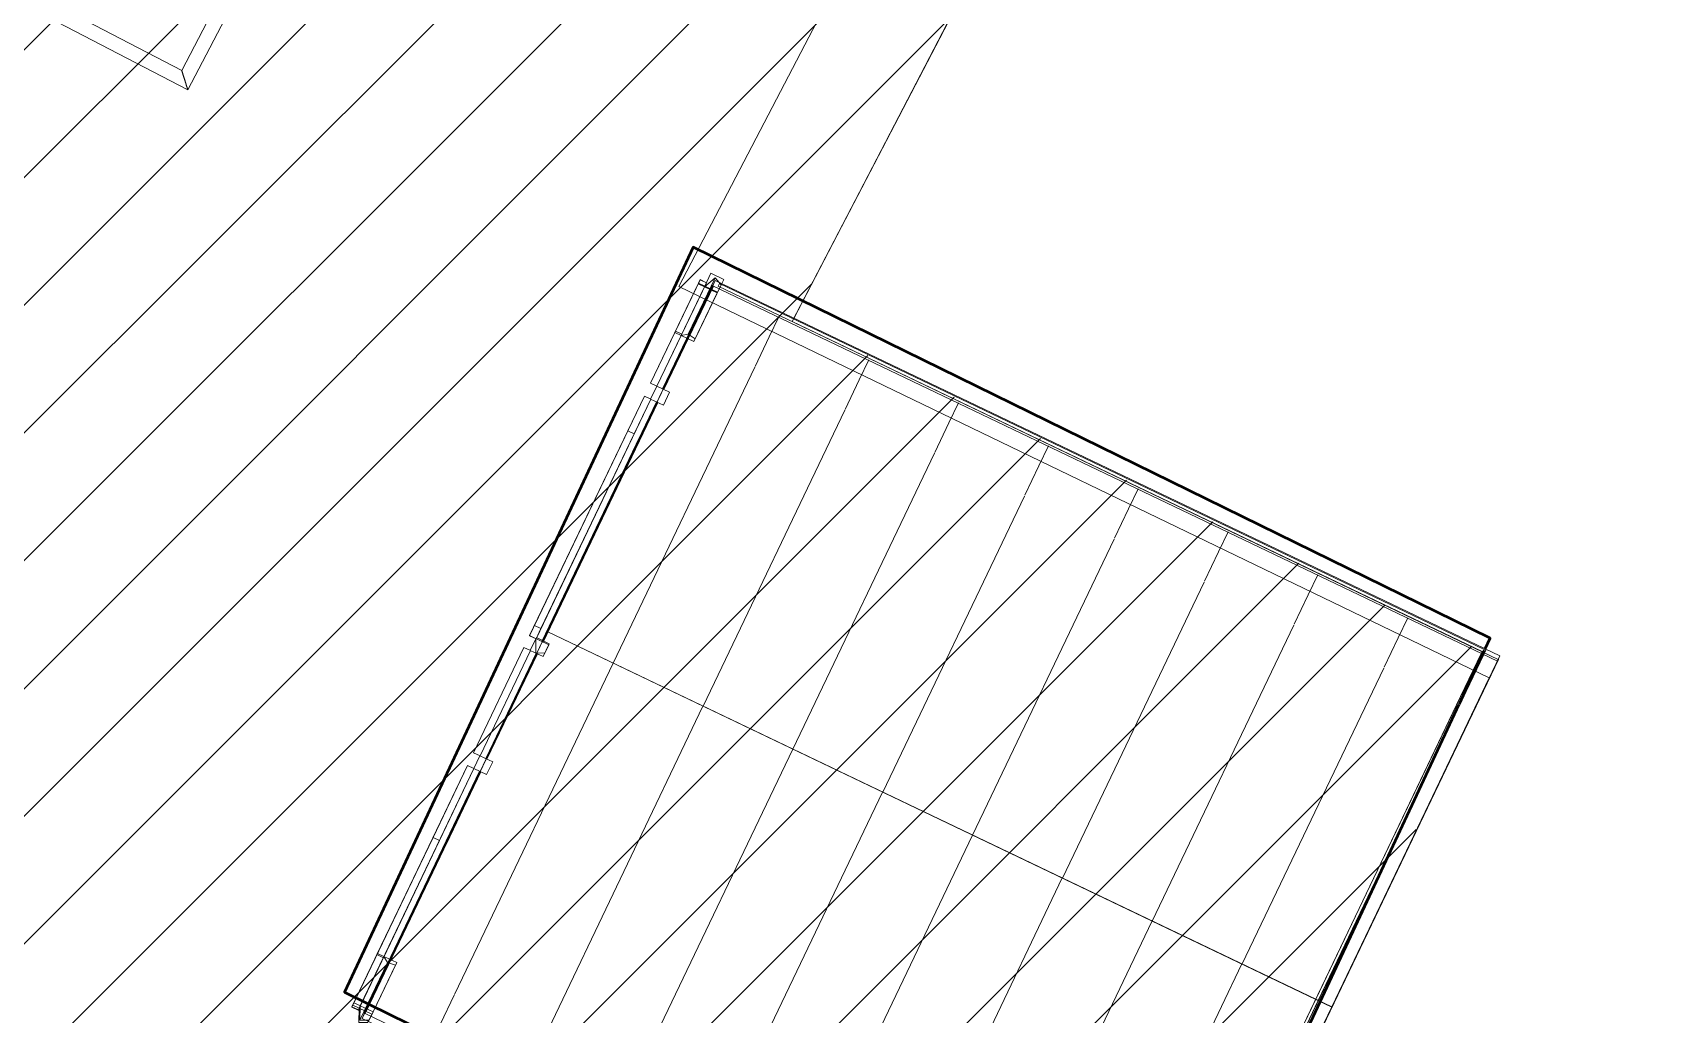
# Model space of a CAD drawing. Header units: metres. Extents: x -207 to 292, y -187 to 169.
# Drawn here: x -56.44 to -50.7, y -129.91 to -126.46 of the extents above; entities that cross this region are included whole.
import ezdxf

# ---------------------------------------------------------------- set-up
doc = ezdxf.new("R2010")
doc.units = ezdxf.units.M
for name, color, linetype, lineweight in [('A-FLOR', 7, 'Continuous', 9), ('A-FLOR-HRAL', 7, 'Continuous', 9), ('A-GLAZ-CURT', 7, 'Continuous', 9), ('A-GLAZ-CWMG', 7, 'Continuous', 9), ('A-ROOF', 7, 'Continuous', 9), ('A-ROOF-PATT', 7, 'Continuous', 9), ('C-BLDG-PADS', 7, 'Continuous', 9), ('C-TOPO', 7, 'Continuous', 9), ('edificios', 7, 'Continuous', 50), ('I-WALL', 7, 'Continuous', 9)]:
    doc.layers.add(name, color=color, linetype=linetype, lineweight=lineweight)
doc.layers.add('PR10-ARQ-PL-001-Emplazamiento-C-1_dwg', color=7, linetype='Continuous', lineweight=9, true_color=0x767676)

# ---------------------------------------------------------------- blocks, each defined once
blk = doc.blocks.new('FP_36-PLANTA EMPLAZAMIENTO ACTUALIZADO')
at = {"layer": 'A-ROOF'}
blk.add_line((-51.2826, -128.6464), (-54.04, -127.3269), dxfattribs=at)
at = {"layer": 'A-ROOF-PATT', "color": 254, "true_color": 0xcbe5d8}
for p, q in [((-53.8164, -127.4546), (-53.85, -127.5247)), ((-53.85, -127.5247), (-53.8996, -127.6284)), ((-53.5007, -127.6057), (-53.5342, -127.6758)), ((-53.5342, -127.6758), (-53.5839, -127.7795)), ((-53.185, -127.7568), (-53.2185, -127.8269)), ((-53.2185, -127.8269), (-53.2682, -127.9306)), ((-52.8693, -127.9079), (-52.9028, -127.978)), ((-52.9028, -127.978), (-52.9525, -128.0817)), ((-52.5536, -128.0589), (-52.5871, -128.1291)), ((-52.5871, -128.1291), (-52.6367, -128.2328)), ((-52.2378, -128.21), (-52.2714, -128.2802)), ((-52.2714, -128.2802), (-52.321, -128.3839)), ((-51.9221, -128.3611), (-51.9557, -128.4313)), ((-51.9557, -128.4313), (-52.0053, -128.535)), ((-51.6064, -128.5122), (-51.64, -128.5823)), ((-51.64, -128.5823), (-51.6896, -128.686))]:
    blk.add_line(p, q, dxfattribs=at)
blk = doc.blocks.new('FP_37-PLANTA EMPLAZAMIENTO ACTUALIZADO')
at = {"layer": 'A-ROOF'}
blk.add_line((-55.2811, -129.9204), (-52.5238, -131.24), dxfattribs=at)
at = {"layer": 'A-ROOF-PATT', "color": 254, "true_color": 0xcbe5d8}
for p, q in [((-54.9562, -129.8363), (-55.0067, -129.9419)), ((-55.0067, -129.9419), (-55.0411, -130.0137)), ((-54.6405, -129.9874), (-54.691, -130.093)), ((-54.691, -130.093), (-54.7254, -130.1648)), ((-54.3247, -130.1384), (-54.3753, -130.2441)), ((-54.3753, -130.2441), (-54.4097, -130.3159)), ((-54.009, -130.2895), (-54.0596, -130.3952)), ((-54.0596, -130.3952), (-54.094, -130.467)), ((-53.6933, -130.4406), (-53.7439, -130.5463)), ((-53.7439, -130.5463), (-53.7783, -130.6181)), ((-53.3776, -130.5917), (-53.4282, -130.6973)), ((-53.4282, -130.6973), (-53.4625, -130.7692)), ((-53.0619, -130.7428), (-53.1125, -130.8484)), ((-53.1125, -130.8484), (-53.1468, -130.9203)), ((-52.7462, -130.8939), (-52.7968, -130.9995)), ((-52.7968, -130.9995), (-52.8311, -131.0713))]:
    blk.add_line(p, q, dxfattribs=at)
blk = doc.blocks.new('Railing - Railing-2188883-PLANTA EMPLAZAMIENTO ACTUALIZADO')
at = {"layer": 'A-FLOR-HRAL'}
for p, q in [((-55.3908, -125.5836), (-55.9147, -126.5888)), ((-55.3908, -125.5836), (-55.9147, -126.5888)), ((-55.8935, -126.6562), (-55.3233, -125.5624)), ((-55.8935, -126.6562), (-55.3233, -125.5624)), ((-55.9147, -126.5888), (-56.4822, -126.2929)), ((-55.9147, -126.5888), (-56.4822, -126.2929)), ((-56.5053, -126.3373), (-55.8935, -126.6562)), ((-56.5053, -126.3373), (-55.8935, -126.6562))]:
    blk.add_line(p, q, dxfattribs=at)
for points in [[(-55.8935, -126.6562), (-55.8935, -126.6562), (-55.8937, -126.6556), (-55.8943, -126.6537), (-55.8949, -126.6518), (-55.8955, -126.6497), (-55.8961, -126.6479), (-55.8967, -126.6459), (-55.8976, -126.6431), (-55.8986, -126.64), (-55.8994, -126.6374), (-55.9, -126.6354), (-55.9007, -126.6333), (-55.9013, -126.6312), (-55.902, -126.6291), (-55.9027, -126.6269), (-55.9034, -126.6247), (-55.9041, -126.6225), (-55.9048, -126.6203), (-55.9055, -126.6181), (-55.9062, -126.6159), (-55.9068, -126.6138), (-55.9075, -126.6116), (-55.9082, -126.6096), (-55.9088, -126.6076), (-55.9094, -126.6056), (-55.91, -126.6037), (-55.9107, -126.6013), (-55.9114, -126.5991), (-55.9121, -126.5971), (-55.9127, -126.5952), (-55.9133, -126.5932), (-55.9139, -126.5912), (-55.9145, -126.5893), (-55.9147, -126.5888), (-55.9147, -126.5888)], [(-55.9147, -126.5888), (-55.9147, -126.5888), (-55.9145, -126.5893), (-55.9139, -126.5912), (-55.9133, -126.5932), (-55.9127, -126.5952), (-55.9121, -126.5971), (-55.9114, -126.5991), (-55.9106, -126.6019), (-55.9096, -126.605), (-55.9088, -126.6076), (-55.9082, -126.6096), (-55.9075, -126.6116), (-55.9068, -126.6138), (-55.9062, -126.6159), (-55.9055, -126.6181), (-55.9048, -126.6203), (-55.9041, -126.6225), (-55.9034, -126.6247), (-55.9027, -126.6269), (-55.902, -126.6291), (-55.9013, -126.6312), (-55.9007, -126.6333), (-55.9, -126.6354), (-55.8994, -126.6374), (-55.8988, -126.6394), (-55.8982, -126.6412), (-55.8974, -126.6436), (-55.8967, -126.6459), (-55.8961, -126.6479), (-55.8955, -126.6497), (-55.8949, -126.6518), (-55.8943, -126.6537), (-55.8937, -126.6556), (-55.8935, -126.6562), (-55.8935, -126.6562)], [(-55.8935, -126.6562), (-55.8935, -126.6562), (-55.8937, -126.6556), (-55.8943, -126.6537), (-55.8949, -126.6518), (-55.8955, -126.6497), (-55.8961, -126.6479), (-55.8967, -126.6459), (-55.8976, -126.6431), (-55.8986, -126.64), (-55.8994, -126.6374), (-55.9, -126.6354), (-55.9007, -126.6333), (-55.9013, -126.6312), (-55.902, -126.6291), (-55.9027, -126.6269), (-55.9034, -126.6247), (-55.9041, -126.6225), (-55.9048, -126.6203), (-55.9055, -126.6181), (-55.9062, -126.6159), (-55.9068, -126.6138), (-55.9075, -126.6116), (-55.9082, -126.6096), (-55.9088, -126.6076), (-55.9094, -126.6056), (-55.91, -126.6037), (-55.9107, -126.6013), (-55.9114, -126.5991), (-55.9121, -126.5971), (-55.9127, -126.5952), (-55.9133, -126.5932), (-55.9139, -126.5912), (-55.9145, -126.5893), (-55.9147, -126.5888), (-55.9147, -126.5888)], [(-55.9147, -126.5888), (-55.9147, -126.5888), (-55.9145, -126.5893), (-55.9139, -126.5912), (-55.9133, -126.5932), (-55.9127, -126.5952), (-55.9121, -126.5971), (-55.9114, -126.5991), (-55.9106, -126.6019), (-55.9096, -126.605), (-55.9088, -126.6076), (-55.9082, -126.6096), (-55.9075, -126.6116), (-55.9068, -126.6138), (-55.9062, -126.6159), (-55.9055, -126.6181), (-55.9048, -126.6203), (-55.9041, -126.6225), (-55.9034, -126.6247), (-55.9027, -126.6269), (-55.902, -126.6291), (-55.9013, -126.6312), (-55.9007, -126.6333), (-55.9, -126.6354), (-55.8994, -126.6374), (-55.8988, -126.6394), (-55.8982, -126.6412), (-55.8974, -126.6436), (-55.8967, -126.6459), (-55.8961, -126.6479), (-55.8955, -126.6497), (-55.8949, -126.6518), (-55.8943, -126.6537), (-55.8937, -126.6556), (-55.8935, -126.6562), (-55.8935, -126.6562)]]:
    blk.add_open_spline(points, degree=3, knots=[0, 0, 0, 0, 0.083333, 0.125, 0.166667, 0.208333, 0.229167, 0.25, 0.291667, 0.333333, 0.354167, 0.375, 0.395833, 0.416667, 0.4375, 0.458333, 0.479167, 0.5, 0.520833, 0.541667, 0.5625, 0.583333, 0.604167, 0.625, 0.645833, 0.666667, 0.6875, 0.708333, 0.75, 0.770833, 0.791667, 0.833333, 0.875, 0.916667, 1, 1, 1, 1], dxfattribs=at)
blk = doc.blocks.new('Quad Corner Mullion - 50x50 mm-2216186-PLANTA EMPLAZAMIENTO ACTUALIZADO')
at = {"layer": 'A-GLAZ-CWMG'}
for p, q in [((0.025, 0.025), (-0.025, 0.025)), ((-0.025, 0.025), (-0.025, -0.025)), ((0.025, -0.025), (0.025, 0.025)), ((-0.025, -0.025), (0.025, -0.025))]:
    blk.add_line(p, q, dxfattribs=at)
blk = doc.blocks.new('Quad Corner Mullion - 50x50 mm-2216555-PLANTA EMPLAZAMIENTO ACTUALIZADO')
at = {"layer": 'A-GLAZ-CWMG'}
for p, q in [((0.0161, 0.025), (-0.0161, 0.025)), ((-0.0161, 0.025), (-0.0161, -0.025)), ((0.0294, -0.0042), (0.0161, 0.025)), ((-0.0161, -0.025), (0.0294, -0.0042))]:
    blk.add_line(p, q, dxfattribs=at)
blk = doc.blocks.new('Quad Corner Mullion - 50x50 mm-2216199-PLANTA EMPLAZAMIENTO ACTUALIZADO')
at = {"layer": 'A-GLAZ-CWMG'}
for p, q in [((-0.0161, -0.025), (-0.0161, 0.025)), ((-0.0161, 0.025), (0.0161, 0.025)), ((0.0161, 0.025), (0.0294, -0.0042)), ((0.0294, -0.0042), (-0.0161, -0.025))]:
    blk.add_line(p, q, dxfattribs=at)
blk = doc.blocks.new('Circular Mullion - 5mm-2216192-PLANTA EMPLAZAMIENTO ACTUALIZADO')
at = {"layer": 'A-GLAZ-CWMG'}
for p, q in [((-54.8682, -129.0517), (-55.2714, -129.8942)), ((-54.8659, -129.0528), (-55.2691, -129.8953)), ((-55.2691, -129.8953), (-54.8659, -129.0528)), ((-55.2668, -129.8963), (-54.8637, -129.0539)), ((-54.8659, -129.0528), (-54.8682, -129.0517)), ((-54.8637, -129.0539), (-54.8659, -129.0528)), ((-55.2714, -129.8942), (-55.2691, -129.8953)), ((-55.2691, -129.8953), (-55.2668, -129.8963))]:
    blk.add_line(p, q, dxfattribs=at)
blk = doc.blocks.new('Circular Mullion - 5mm-2216571-PLANTA EMPLAZAMIENTO ACTUALIZADO')
at = {"layer": 'A-GLAZ-CWMG'}
for p, q in [((-54.6696, -128.6369), (-54.8466, -129.0066)), ((-54.6674, -128.6379), (-54.8444, -129.0077)), ((-54.8444, -129.0077), (-54.6674, -128.6379)), ((-54.8421, -129.0088), (-54.6651, -128.639)), ((-54.6674, -128.6379), (-54.6696, -128.6369)), ((-54.6651, -128.639), (-54.6674, -128.6379)), ((-54.8466, -129.0066), (-54.8444, -129.0077)), ((-54.8444, -129.0077), (-54.8421, -129.0088))]:
    blk.add_line(p, q, dxfattribs=at)
blk = doc.blocks.new('Circular Mullion - 5mm-2216519-PLANTA EMPLAZAMIENTO ACTUALIZADO')
at = {"layer": 'A-GLAZ-CWMG'}
for p, q in [((-54.0566, -127.3558), (-54.225, -127.7078)), ((-54.0543, -127.3568), (-54.2228, -127.7089)), ((-54.2228, -127.7089), (-54.0543, -127.3568)), ((-54.2205, -127.7099), (-54.0521, -127.3579)), ((-54.0543, -127.3568), (-54.0566, -127.3558)), ((-54.0521, -127.3579), (-54.0543, -127.3568)), ((-54.225, -127.7078), (-54.2228, -127.7089)), ((-54.2228, -127.7089), (-54.2205, -127.7099))]:
    blk.add_line(p, q, dxfattribs=at)
blk = doc.blocks.new('Rectangular Mullion - 50 x 50 mm-2216179-PLANTA EMPLAZAMIENTO ACTUALIZADO')
at = {"layer": 'A-GLAZ-CWMG'}
for p, q in [((0.025, 0.025), (-0.025, 0.025)), ((-0.025, 0.025), (-0.025, -0.025)), ((0.025, -0.025), (0.025, 0.025)), ((-0.025, -0.025), (0.025, -0.025))]:
    blk.add_line(p, q, dxfattribs=at)
blk = doc.blocks.new('Quad Corner Mullion - 50x50 mm-2216617-PLANTA EMPLAZAMIENTO ACTUALIZADO')
at = {"layer": 'A-GLAZ-CWMG'}
for p, q in [((-0.025, -0.025), (-0.025, 0.025)), ((-0.025, 0.025), (0.025, 0.025)), ((0.025, 0.025), (0.025, -0.025)), ((0.025, -0.025), (-0.025, -0.025))]:
    blk.add_line(p, q, dxfattribs=at)
blk = doc.blocks.new('Rectangular Mullion - 50 x 50 mm-2216552-PLANTA EMPLAZAMIENTO ACTUALIZADO')
at = {"layer": 'A-GLAZ-CWMG'}
for p, q in [((-0.025, -0.025), (-0.025, 0.025)), ((-0.025, 0.025), (0.025, 0.025)), ((0.025, 0.025), (0.025, -0.025)), ((0.025, -0.025), (-0.025, -0.025))]:
    blk.add_line(p, q, dxfattribs=at)
blk = doc.blocks.new('Rectangular Mullion - 50 x 50 mm-2216611-PLANTA EMPLAZAMIENTO ACTUALIZADO')
at = {"layer": 'A-GLAZ-CWMG'}
for p, q in [((-0.025, -0.025), (-0.025, 0.025)), ((-0.025, 0.025), (0.025, 0.025)), ((0.025, 0.025), (0.025, -0.025)), ((0.025, -0.025), (-0.025, -0.025))]:
    blk.add_line(p, q, dxfattribs=at)
blk = doc.blocks.new('Circular Mullion - 5mm-2216572-PLANTA EMPLAZAMIENTO ACTUALIZADO')
at = {"layer": 'A-GLAZ-CWMG'}
for p, q in [((-54.8682, -129.0517), (-55.2743, -129.9004)), ((-54.8659, -129.0528), (-55.2721, -129.9015)), ((-55.2721, -129.9015), (-54.8659, -129.0528)), ((-55.2698, -129.9026), (-54.8637, -129.0539)), ((-54.8659, -129.0528), (-54.8682, -129.0517)), ((-54.8637, -129.0539), (-54.8659, -129.0528)), ((-55.2743, -129.9004), (-55.2721, -129.9015)), ((-55.2721, -129.9015), (-55.2698, -129.9026))]:
    blk.add_line(p, q, dxfattribs=at)
blk = doc.blocks.new('Circular Mullion - 5mm-2216622-PLANTA EMPLAZAMIENTO ACTUALIZADO')
at = {"layer": 'A-GLAZ-CWMG'}
for p, q in [((-54.051, -127.3442), (-54.225, -127.7078)), ((-54.0488, -127.3452), (-54.2228, -127.7089)), ((-54.2228, -127.7089), (-54.0488, -127.3452)), ((-54.2205, -127.7099), (-54.0465, -127.3463)), ((-54.0488, -127.3452), (-54.051, -127.3442)), ((-54.0465, -127.3463), (-54.0488, -127.3452)), ((-54.225, -127.7078), (-54.2228, -127.7089)), ((-54.2228, -127.7089), (-54.2205, -127.7099))]:
    blk.add_line(p, q, dxfattribs=at)
blk = doc.blocks.new('Circular Mullion - 5mm-2216554-PLANTA EMPLAZAMIENTO ACTUALIZADO')
at = {"layer": 'A-GLAZ-CWMG'}
for p, q in [((-54.8682, -129.0517), (-54.9894, -129.305)), ((-54.8659, -129.0528), (-54.9872, -129.3061)), ((-54.9872, -129.3061), (-54.8659, -129.0528)), ((-54.9849, -129.3072), (-54.8637, -129.0539)), ((-54.8659, -129.0528), (-54.8682, -129.0517)), ((-54.8637, -129.0539), (-54.8659, -129.0528)), ((-54.9894, -129.305), (-54.9872, -129.3061)), ((-54.9872, -129.3061), (-54.9849, -129.3072))]:
    blk.add_line(p, q, dxfattribs=at)
blk = doc.blocks.new('Circular Mullion - 5mm-2216613-PLANTA EMPLAZAMIENTO ACTUALIZADO')
at = {"layer": 'A-GLAZ-CWMG'}
for p, q in [((-54.3052, -127.8753), (-54.6498, -128.5953)), ((-54.3029, -127.8764), (-54.6475, -128.5964)), ((-54.6475, -128.5964), (-54.3029, -127.8764)), ((-54.6453, -128.5975), (-54.3007, -127.8775)), ((-54.3029, -127.8764), (-54.3052, -127.8753)), ((-54.3007, -127.8775), (-54.3029, -127.8764)), ((-54.6498, -128.5953), (-54.6475, -128.5964)), ((-54.6475, -128.5964), (-54.6453, -128.5975))]:
    blk.add_line(p, q, dxfattribs=at)
blk = doc.blocks.new('Quad Corner Mullion - 50x50 mm-2216620-PLANTA EMPLAZAMIENTO ACTUALIZADO')
at = {"layer": 'A-GLAZ-CWMG'}
for p, q in [((0.0161, 0.025), (-0.0161, 0.025)), ((-0.0161, 0.025), (-0.0161, -0.025)), ((0.0294, -0.0042), (0.0161, 0.025)), ((-0.0161, -0.025), (0.0294, -0.0042))]:
    blk.add_line(p, q, dxfattribs=at)
blk = doc.blocks.new('Quad Corner Mullion - 50x50 mm-2216579-PLANTA EMPLAZAMIENTO ACTUALIZADO')
at = {"layer": 'A-GLAZ-CWMG'}
for p, q in [((-0.025, -0.025), (-0.025, 0.025)), ((-0.025, 0.025), (0.025, 0.025)), ((0.025, 0.025), (0.025, -0.025)), ((0.025, -0.025), (-0.025, -0.025))]:
    blk.add_line(p, q, dxfattribs=at)
blk = doc.blocks.new('Quad Corner Mullion - 50x50 mm-2216573-PLANTA EMPLAZAMIENTO ACTUALIZADO')
at = {"layer": 'A-GLAZ-CWMG'}
for p, q in [((-55.2885, -129.9261), (-55.1917, -129.7238)), ((-55.2045, -129.7024), (-55.2877, -129.8763)), ((-55.1636, -129.7328), (-55.2564, -129.9267)), ((-55.1594, -129.724), (-55.2426, -129.8979)), ((-55.1594, -129.724), (-55.2045, -129.7024)), ((-55.2045, -129.7024), (-55.1917, -129.7238)), ((-55.1917, -129.7238), (-55.1636, -129.7328)), ((-55.1636, -129.7328), (-55.1594, -129.724)), ((-55.2885, -129.9261), (-55.2877, -129.8763)), ((-55.2877, -129.8763), (-55.2426, -129.8979)), ((-55.2426, -129.8979), (-55.2564, -129.9267)), ((-55.2564, -129.9267), (-55.2885, -129.9261))]:
    blk.add_line(p, q, dxfattribs=at)
blk = doc.blocks.new('System Panel - Glazed-2216592-PLANTA EMPLAZAMIENTO ACTUALIZADO')
at = {"layer": 'A-GLAZ-CURT'}
for p, q in [((-0.4709, 0.0495), (-0.4709, 0.0245)), ((-0.463, 0.0495), (-0.4709, 0.0495)), ((-0.4699, 0.0495), (-0.4709, 0.0495)), ((-0.4709, 0.0495), (-0.4709, 0.0245)), ((-0.4709, 0.0245), (-0.4699, 0.0245)), ((-0.4709, 0.0245), (-0.463, 0.0245)), ((-0.4699, 0.0495), (0.4709, 0.0495)), ((-0.4699, 0.0495), (-0.4699, 0.0245)), ((0.4709, 0.0245), (-0.4699, 0.0245)), ((0.4709, 0.0495), (-0.463, 0.0495)), ((-0.463, 0.0245), (-0.463, 0.0495)), ((-0.463, 0.0495), (-0.463, 0.0245)), ((-0.463, 0.0245), (0.4709, 0.0245)), ((0.4709, 0.0495), (0.4709, 0.0245)), ((0.4709, 0.0495), (0.4709, 0.0245))]:
    blk.add_line(p, q, dxfattribs=at)
blk = doc.blocks.new('System Panel - Glazed-2216593-PLANTA EMPLAZAMIENTO ACTUALIZADO')
at = {"layer": 'A-GLAZ-CURT'}
for p, q in [((-0.2698, 0.0495), (-0.4624, 0.0495)), ((0.4624, 0.0495), (-0.4624, 0.0495)), ((-0.4624, 0.0245), (-0.4624, 0.0495)), ((-0.4624, 0.0245), (0.4624, 0.0245)), ((-0.4624, 0.0245), (-0.2698, 0.0245)), ((-0.2698, 0.0495), (-0.2746, 0.0495)), ((-0.2746, 0.0495), (0.1816, 0.0495)), ((-0.2746, 0.0495), (-0.2746, 0.0245)), ((0.1816, 0.0245), (-0.2746, 0.0245)), ((-0.2746, 0.0245), (-0.2698, 0.0245)), ((-0.2698, 0.0495), (-0.2698, 0.0245)), ((0.1816, 0.0495), (0.4624, 0.0495)), ((0.1816, 0.0495), (0.1816, 0.0245)), ((0.4624, 0.0245), (0.1816, 0.0245)), ((0.4624, 0.0495), (0.4624, 0.0245)), ((0.4624, 0.0495), (0.4624, 0.0245))]:
    blk.add_line(p, q, dxfattribs=at)
blk = doc.blocks.new('System Panel - Glazed-2216594-PLANTA EMPLAZAMIENTO ACTUALIZADO')
at = {"layer": 'A-GLAZ-CURT'}
for p, q in [((-0.1404, 0.0495), (0.1404, 0.0495)), ((0.1404, 0.0495), (-0.1404, 0.0495)), ((-0.1404, 0.0245), (-0.1404, 0.0495)), ((-0.1404, 0.0245), (0.1404, 0.0245)), ((0.1404, 0.0245), (-0.1404, 0.0245)), ((0.1404, 0.0495), (0.1404, 0.0245)), ((0.1404, 0.0495), (0.1404, 0.0245))]:
    blk.add_line(p, q, dxfattribs=at)
blk = doc.blocks.new('System Panel - Glazed-2216595-PLANTA EMPLAZAMIENTO ACTUALIZADO')
at = {"layer": 'A-GLAZ-CURT'}
for p, q in [((-0.205, 0.0495), (0.205, 0.0495)), ((0.205, 0.0495), (-0.205, 0.0495)), ((-0.205, 0.0245), (-0.205, 0.0495)), ((-0.205, 0.0495), (-0.205, 0.0245)), ((-0.205, 0.0245), (0.205, 0.0245)), ((0.205, 0.0245), (-0.205, 0.0245)), ((0.205, 0.0495), (0.205, 0.0245)), ((0.205, 0.0495), (0.205, 0.0245))]:
    blk.add_line(p, q, dxfattribs=at)
blk = doc.blocks.new('Quad Corner Mullion - 50x50 mm-2216623-PLANTA EMPLAZAMIENTO ACTUALIZADO')
at = {"layer": 'A-GLAZ-CWMG'}
for p, q in [((-54.1349, -127.5156), (-54.0399, -127.3169)), ((-54.0782, -127.3489), (-54.0399, -127.3169)), ((-54.0399, -127.3169), (-54.0193, -127.3416)), ((-54.0782, -127.3489), (-54.1601, -127.5199)), ((-54.0331, -127.3705), (-54.115, -127.5415)), ((-54.0193, -127.3416), (-54.1105, -127.5321)), ((-54.0331, -127.3705), (-54.0782, -127.3489)), ((-54.0193, -127.3416), (-54.0331, -127.3705)), ((-54.1349, -127.5156), (-54.1601, -127.5199)), ((-54.1601, -127.5199), (-54.115, -127.5415)), ((-54.1105, -127.5321), (-54.1349, -127.5156)), ((-54.115, -127.5415), (-54.1105, -127.5321))]:
    blk.add_line(p, q, dxfattribs=at)
blk = doc.blocks.new('System Panel - Glazed-2216646-PLANTA EMPLAZAMIENTO ACTUALIZADO')
at = {"layer": 'A-GLAZ-CURT'}
for p, q in [((-0.467, 0.0495), (0.3312, 0.0495)), ((0.467, 0.0495), (-0.467, 0.0495)), ((-0.467, 0.0245), (-0.467, 0.0495)), ((-0.467, 0.0495), (-0.467, 0.0245)), ((-0.467, 0.0245), (0.467, 0.0245)), ((0.3312, 0.0245), (-0.467, 0.0245)), ((0.3312, 0.0495), (0.467, 0.0495)), ((0.3312, 0.0495), (0.3312, 0.0245)), ((0.467, 0.0245), (0.3312, 0.0245)), ((0.467, 0.0495), (0.467, 0.0245)), ((0.467, 0.0495), (0.467, 0.0245))]:
    blk.add_line(p, q, dxfattribs=at)
blk = doc.blocks.new('System Panel - Glazed-2216647-PLANTA EMPLAZAMIENTO ACTUALIZADO')
at = {"layer": 'A-GLAZ-CURT'}
for p, q in [((-0.3991, 0.0495), (-0.3597, 0.0495)), ((0.3991, 0.0495), (-0.3991, 0.0495)), ((-0.3991, 0.0245), (-0.3991, 0.0495)), ((-0.3991, 0.0495), (-0.3991, 0.0245)), ((-0.3991, 0.0245), (0.3991, 0.0245)), ((-0.3597, 0.0245), (-0.3991, 0.0245)), ((-0.3597, 0.0495), (0.3991, 0.0495)), ((-0.3597, 0.0495), (-0.3597, 0.0245)), ((0.3991, 0.0245), (-0.3597, 0.0245)), ((0.3991, 0.0495), (0.3991, 0.0245))]:
    blk.add_line(p, q, dxfattribs=at)
blk = doc.blocks.new('System Panel - Glazed-2216648-PLANTA EMPLAZAMIENTO ACTUALIZADO')
at = {"layer": 'A-GLAZ-CURT'}
for p, q in [((-0.2017, 0.0495), (0.2014, 0.0495)), ((0.1885, 0.0495), (-0.2017, 0.0495)), ((-0.2017, 0.0245), (-0.2017, 0.0495)), ((-0.2017, 0.0495), (-0.2017, 0.0245)), ((-0.2017, 0.0245), (0.1885, 0.0245)), ((0.2014, 0.0245), (-0.2017, 0.0245)), ((0.2017, 0.0495), (0.1885, 0.0495)), ((0.1885, 0.0495), (0.1885, 0.0245)), ((0.1885, 0.0495), (0.1885, 0.0245)), ((0.1885, 0.0245), (0.2017, 0.0245)), ((0.2017, 0.0495), (0.2014, 0.0495)), ((0.2014, 0.0495), (0.2014, 0.0245)), ((0.2014, 0.0245), (0.2017, 0.0245)), ((0.2017, 0.0245), (0.2017, 0.0495)), ((0.2017, 0.0495), (0.2017, 0.0245))]:
    blk.add_line(p, q, dxfattribs=at)
blk = doc.blocks.new('System Panel - Glazed-2216649-PLANTA EMPLAZAMIENTO ACTUALIZADO')
at = {"layer": 'A-GLAZ-CURT'}
for p, q in [((-0.1935, 0.0495), (0.0092, 0.0495)), ((0.1935, 0.0495), (-0.1935, 0.0495)), ((-0.1935, 0.0245), (-0.1935, 0.0495)), ((-0.1935, 0.0495), (-0.1935, 0.0245)), ((-0.1935, 0.0245), (0.1935, 0.0245)), ((0.0092, 0.0245), (-0.1935, 0.0245)), ((0.0092, 0.0495), (0.004, 0.0495)), ((0.1935, 0.0495), (0.004, 0.0495)), ((0.004, 0.0495), (0.004, 0.0245)), ((0.004, 0.0245), (0.1935, 0.0245)), ((0.004, 0.0245), (0.0092, 0.0245)), ((0.0092, 0.0495), (0.0092, 0.0245)), ((0.1935, 0.0495), (0.1935, 0.0245))]:
    blk.add_line(p, q, dxfattribs=at)
blk = doc.blocks.new('YADRAN_LASQUEMAS_ARQ_MO_003_ESTANQUE CABECERA_rvt-1-PLANTA EMPLAZAMIENTO ACTUALIZADO')
at = {"layer": 'A-ROOF-PATT', "true_color": 0x008040}
h = blk.add_hatch(dxfattribs=at)
h.set_pattern_fill('FP_28', color=116, style=0, pattern_type=2)
h.set_pattern_definition([(244.426, (2.444, -16.38), (0.31571, -0.1510868), [])])
h.paths.add_polyline_path([(-51.8731, -129.8802), (-51.3751, -128.8397), (-54.1325, -127.5201), (-54.6304, -128.5606), (-52.0567, -129.7923)])
h = blk.add_hatch(dxfattribs=at)
h.set_pattern_fill('FP_29', color=116, style=0, pattern_type=2)
h.set_pattern_definition([(244.426, (2.457, -16.352), (0.31571, -0.1510868), [])])
h.paths.add_polyline_path([(-52.4294, -131.0426), (-51.8731, -129.8802), (-54.6304, -128.5606), (-55.1867, -129.723), (-53.2823, -130.6344)])
at = {"layer": 'A-FLOR'}
for p, q in [((-51.5315, -122.2898), (-54.1679, -127.3474)), ((-54.1679, -127.3474), (-51.5315, -122.2898)), ((-54.1679, -127.3474), (-51.3195, -128.7234)), ((-51.3195, -128.7234), (-54.1679, -127.3474)), ((-51.3195, -128.7234), (-53.4464, -133.1678)), ((-53.4464, -133.1678), (-51.3195, -128.7234))]:
    blk.add_line(p, q, dxfattribs=at)
at = {"layer": 'A-ROOF'}
for p, q in [((-54.04, -127.3269), (-54.1325, -127.5201)), ((-54.04, -127.3269), (-54.0486, -127.3449)), ((-51.2826, -128.6464), (-54.04, -127.3269)), ((-54.1353, -127.526), (-54.0486, -127.3449)), ((-54.0486, -127.3449), (-51.2913, -128.6644)), ((-54.1353, -127.526), (-54.6305, -128.5609)), ((-54.6304, -128.5606), (-54.1325, -127.5201)), ((-55.1867, -129.723), (-54.6304, -128.5606)), ((-54.6305, -128.5609), (-55.1841, -129.7176)), ((-54.6305, -128.5609), (-51.8732, -129.8804)), ((-54.6304, -128.5606), (-51.8731, -129.8802)), ((-51.3751, -128.8397), (-51.2826, -128.6464)), ((-51.2913, -128.6644), (-51.2826, -128.6464)), ((-51.2913, -128.6644), (-51.3779, -128.8456)), ((-51.8732, -129.8804), (-51.3779, -128.8456)), ((-51.3751, -128.8397), (-51.8731, -129.8802)), ((-55.1867, -129.723), (-55.2811, -129.9204)), ((-55.2725, -129.9024), (-55.1841, -129.7176)), ((-55.2725, -129.9024), (-55.2811, -129.9204)), ((-55.2725, -129.9024), (-52.5152, -131.2219)), ((-51.8731, -129.8802), (-52.4294, -131.0426)), ((-52.4268, -131.0371), (-51.8732, -129.8804))]:
    blk.add_line(p, q, dxfattribs=at)
at = {"layer": 'I-WALL'}
for p, q in [((-54.0294, -127.3466), (-54.0251, -127.3376)), ((-54.0294, -127.3466), (-54.0251, -127.3376)), ((-54.0251, -127.3376), (-51.3405, -128.6223)), ((-51.3405, -128.6223), (-54.0251, -127.3376)), ((-54.0294, -127.3466), (-51.3449, -128.6313)), ((-51.3449, -128.6313), (-54.0294, -127.3466)), ((-51.3449, -128.6313), (-52.5752, -131.2023)), ((-52.5662, -131.2066), (-51.3315, -128.6266)), ((-51.3478, -128.6374), (-51.4344, -128.8185)), ((-51.4254, -128.8228), (-51.3387, -128.6417)), ((-51.3478, -128.6374), (-51.3449, -128.6313)), ((-51.3387, -128.6417), (-51.3478, -128.6374)), ((-51.3387, -128.6417), (-51.3478, -128.6374)), ((-51.3405, -128.6223), (-51.3315, -128.6266)), ((-51.3315, -128.6266), (-51.3405, -128.6223)), ((-51.3315, -128.6266), (-51.3387, -128.6417)), ((-51.9297, -129.8534), (-51.4344, -128.8185)), ((-51.4254, -128.8228), (-51.9207, -129.8577)), ((-52.4833, -131.0101), (-51.9297, -129.8534)), ((-51.9207, -129.8577), (-52.4742, -131.0144)), ((-51.9207, -129.8577), (-51.9297, -129.8534))]:
    blk.add_line(p, q, dxfattribs=at)
at = {"layer": 'A-FLOR-HRAL', "lineweight": 9}
blk.add_blockref('Railing - Railing-2188883-PLANTA EMPLAZAMIENTO ACTUALIZADO', (0, 0), dxfattribs=at)
at = {"layer": 'A-GLAZ-CURT', "lineweight": 9, "rotation": 64.42598818729124}
for name, p in [('System Panel - Glazed-2216648-PLANTA EMPLAZAMIENTO ACTUALIZADO', (-54.1357, -127.5269)), ('System Panel - Glazed-2216649-PLANTA EMPLAZAMIENTO ACTUALIZADO', (-54.1392, -127.5343)), ('System Panel - Glazed-2216646-PLANTA EMPLAZAMIENTO ACTUALIZADO', (-54.4459, -128.1752)), ('System Panel - Glazed-2216647-PLANTA EMPLAZAMIENTO ACTUALIZADO', (-54.4752, -128.2364)), ('System Panel - Glazed-2216595-PLANTA EMPLAZAMIENTO ACTUALIZADO', (-54.7559, -128.8228)), ('System Panel - Glazed-2216592-PLANTA EMPLAZAMIENTO ACTUALIZADO', (-55.0692, -129.4776)), ('System Panel - Glazed-2216593-PLANTA EMPLAZAMIENTO ACTUALIZADO', (-55.0655, -129.4699)), ('System Panel - Glazed-2216594-PLANTA EMPLAZAMIENTO ACTUALIZADO', (-54.9265, -129.1795))]:
    blk.add_blockref(name, p, dxfattribs=at)
at = {"layer": 'A-GLAZ-CWMG', "lineweight": 9}
for name, p in [('Quad Corner Mullion - 50x50 mm-2216623-PLANTA EMPLAZAMIENTO ACTUALIZADO', (0, 0)), ('Circular Mullion - 5mm-2216622-PLANTA EMPLAZAMIENTO ACTUALIZADO', (0, 0)), ('Circular Mullion - 5mm-2216519-PLANTA EMPLAZAMIENTO ACTUALIZADO', (0, 0)), ('Circular Mullion - 5mm-2216519-PLANTA EMPLAZAMIENTO ACTUALIZADO', (0, 0)), ('Circular Mullion - 5mm-2216519-PLANTA EMPLAZAMIENTO ACTUALIZADO', (0, 0)), ('Circular Mullion - 5mm-2216519-PLANTA EMPLAZAMIENTO ACTUALIZADO', (0, 0)), ('Circular Mullion - 5mm-2216519-PLANTA EMPLAZAMIENTO ACTUALIZADO', (0, 0)), ('Circular Mullion - 5mm-2216519-PLANTA EMPLAZAMIENTO ACTUALIZADO', (0, 0)), ('Circular Mullion - 5mm-2216192-PLANTA EMPLAZAMIENTO ACTUALIZADO', (0.6216, 1.2989)), ('Circular Mullion - 5mm-2216192-PLANTA EMPLAZAMIENTO ACTUALIZADO', (0.6216, 1.2989)), ('Circular Mullion - 5mm-2216192-PLANTA EMPLAZAMIENTO ACTUALIZADO', (0.6216, 1.2989)), ('Circular Mullion - 5mm-2216192-PLANTA EMPLAZAMIENTO ACTUALIZADO', (0.6216, 1.2989)), ('Circular Mullion - 5mm-2216192-PLANTA EMPLAZAMIENTO ACTUALIZADO', (0.6216, 1.2989)), ('Circular Mullion - 5mm-2216192-PLANTA EMPLAZAMIENTO ACTUALIZADO', (0.6216, 1.2989)), ('Circular Mullion - 5mm-2216192-PLANTA EMPLAZAMIENTO ACTUALIZADO', (0.6216, 1.2989)), ('Circular Mullion - 5mm-2216613-PLANTA EMPLAZAMIENTO ACTUALIZADO', (0, 0)), ('Circular Mullion - 5mm-2216571-PLANTA EMPLAZAMIENTO ACTUALIZADO', (0, 0)), ('Circular Mullion - 5mm-2216571-PLANTA EMPLAZAMIENTO ACTUALIZADO', (0, 0)), ('Circular Mullion - 5mm-2216571-PLANTA EMPLAZAMIENTO ACTUALIZADO', (0, 0)), ('Circular Mullion - 5mm-2216571-PLANTA EMPLAZAMIENTO ACTUALIZADO', (0, 0)), ('Circular Mullion - 5mm-2216571-PLANTA EMPLAZAMIENTO ACTUALIZADO', (0, 0)), ('Circular Mullion - 5mm-2216571-PLANTA EMPLAZAMIENTO ACTUALIZADO', (0, 0)), ('Circular Mullion - 5mm-2216571-PLANTA EMPLAZAMIENTO ACTUALIZADO', (0, 0)), ('Circular Mullion - 5mm-2216571-PLANTA EMPLAZAMIENTO ACTUALIZADO', (0, 0)), ('Circular Mullion - 5mm-2216572-PLANTA EMPLAZAMIENTO ACTUALIZADO', (0, 0)), ('Circular Mullion - 5mm-2216192-PLANTA EMPLAZAMIENTO ACTUALIZADO', (0, 0)), ('Circular Mullion - 5mm-2216192-PLANTA EMPLAZAMIENTO ACTUALIZADO', (0, 0)), ('Circular Mullion - 5mm-2216192-PLANTA EMPLAZAMIENTO ACTUALIZADO', (0, 0)), ('Circular Mullion - 5mm-2216192-PLANTA EMPLAZAMIENTO ACTUALIZADO', (0, 0)), ('Circular Mullion - 5mm-2216192-PLANTA EMPLAZAMIENTO ACTUALIZADO', (0, 0)), ('Circular Mullion - 5mm-2216192-PLANTA EMPLAZAMIENTO ACTUALIZADO', (0, 0)), ('Circular Mullion - 5mm-2216554-PLANTA EMPLAZAMIENTO ACTUALIZADO', (0, 0)), ('Quad Corner Mullion - 50x50 mm-2216573-PLANTA EMPLAZAMIENTO ACTUALIZADO', (0, 0))]:
    blk.add_blockref(name, p, dxfattribs=at)
at = {"layer": 'A-GLAZ-CWMG', "lineweight": 9, "extrusion": (0, 0, -1), "rotation": 115.5740118127088}
for name, p in [('Quad Corner Mullion - 50x50 mm-2216186-PLANTA EMPLAZAMIENTO ACTUALIZADO', (54.0435, -127.3343)), ('Quad Corner Mullion - 50x50 mm-2216617-PLANTA EMPLAZAMIENTO ACTUALIZADO', (54.0435, -127.3343)), ('Rectangular Mullion - 50 x 50 mm-2216179-PLANTA EMPLAZAMIENTO ACTUALIZADO', (54.2336, -127.7314)), ('Rectangular Mullion - 50 x 50 mm-2216611-PLANTA EMPLAZAMIENTO ACTUALIZADO', (54.2336, -127.7314)), ('Quad Corner Mullion - 50x50 mm-2216186-PLANTA EMPLAZAMIENTO ACTUALIZADO', (54.6566, -128.6154)), ('Quad Corner Mullion - 50x50 mm-2216579-PLANTA EMPLAZAMIENTO ACTUALIZADO', (54.6566, -128.6154)), ('Rectangular Mullion - 50 x 50 mm-2216179-PLANTA EMPLAZAMIENTO ACTUALIZADO', (54.8551, -129.0303)), ('Rectangular Mullion - 50 x 50 mm-2216552-PLANTA EMPLAZAMIENTO ACTUALIZADO', (54.8551, -129.0303))]:
    blk.add_blockref(name, p, dxfattribs=at)
at = {"layer": 'A-GLAZ-CWMG', "lineweight": 9, "rotation": 244.4259881872912}
for name, p in [('Quad Corner Mullion - 50x50 mm-2216620-PLANTA EMPLAZAMIENTO ACTUALIZADO', (-54.6544, -128.6109)), ('Quad Corner Mullion - 50x50 mm-2216199-PLANTA EMPLAZAMIENTO ACTUALIZADO', (-54.6544, -128.6109)), ('Quad Corner Mullion - 50x50 mm-2216555-PLANTA EMPLAZAMIENTO ACTUALIZADO', (-55.276, -129.9097)), ('Quad Corner Mullion - 50x50 mm-2216199-PLANTA EMPLAZAMIENTO ACTUALIZADO', (-55.276, -129.9097))]:
    blk.add_blockref(name, p, dxfattribs=at)
at = {"layer": 'A-ROOF'}
for name in ['FP_36-PLANTA EMPLAZAMIENTO ACTUALIZADO', 'FP_37-PLANTA EMPLAZAMIENTO ACTUALIZADO']:
    blk.add_blockref(name, (0, 0), dxfattribs=at)
blk = doc.blocks.new('PR10-ARQ-PL-001-Emplazamiento-C-1_dwg-674643-PLANTA EMPLAZAMIENTO ACTUALIZADO')
at = {"lineweight": 9, "true_color": 0x0000ff}
h = blk.add_hatch(dxfattribs=at)
h.set_pattern_fill('FP_4', color=5, style=0, pattern_type=2)
h.set_pattern_definition([(45, (0, 0), (-0.2245064, 0.2245064), [])])
h.paths.add_polyline_path([(-53.8168, -136.9334), (-51.1945, -131.9029), (-52.521, -131.2354), (-51.2911, -128.657), (-53.7658, -127.4636), (-47.7694, -115.9256), (-49.3712, -115.0845), (-48.2318, -112.8217), (-60.8341, -106.2047), (-61.9735, -108.4675), (-63.2229, -107.8115), (-67.3105, -115.9296), (-67.198, -115.9878), (-71.3128, -123.8816), (-68.5743, -125.3091), (-70.1859, -128.4007), (-58.3025, -134.5952)])
at = {"lineweight": 9}
blk.add_line((-51.2884, -128.6584), (-53.7696, -127.4709), dxfattribs=at)
at = {"lineweight": 9, "flags": 128}
for points in [[(-53.7637, -127.4596), (-47.7694, -115.9256), (-48.4721, -115.5567)], [(-59.918, -133.7531), (-53.8168, -136.9334), (-51.1945, -131.9029), (-52.5225, -131.2386), (-51.2878, -128.6586)]]:
    blk.add_lwpolyline(points, dxfattribs=at)
at = {"layer": 'C-BLDG-PADS'}
for p, q in [((-53.7696, -127.4709), (-51.2884, -128.6584)), ((-51.2911, -128.6642), (-52.5216, -131.2354))]:
    blk.add_line(p, q, dxfattribs=at)
at = {"layer": 'C-BLDG-PADS', "flags": 128}
blk.add_lwpolyline([(-43.4337, -108.5643), (-43.8356, -108.3564), (-53.7637, -127.4596)], dxfattribs=at)
at = {"layer": 'C-TOPO'}
for p, q in [((-51.2884, -128.6584), (-53.7696, -127.4709)), ((-52.5216, -131.2354), (-51.2911, -128.6642))]:
    blk.add_line(p, q, dxfattribs=at)
at = {"layer": 'C-TOPO', "flags": 128}
for points in [[(-53.7637, -127.4596), (-50.9358, -122.0182), (-66.3655, -114.3906), (-71.3128, -123.8816)], [(-53.7637, -127.4596), (-52.0275, -124.1189), (-51.9307, -123.9327), (-51.4883, -124.1509), (-50.807, -122.8533)], [(-51.9307, -123.9327), (-52.0275, -124.1189), (-53.7637, -127.4596)], [(-53.7637, -127.4596), (-52.0275, -124.1189), (-51.9307, -123.9327)], [(-51.2884, -128.6584), (-52.4692, -128.0933), (-53.7696, -127.4709)], [(-53.7696, -127.4709), (-52.4692, -128.0933), (-51.2884, -128.6584)], [(-51.2884, -128.6584), (-52.4692, -128.0933), (-53.7696, -127.4709)], [(-53.7696, -127.4709), (-52.4692, -128.0933), (-51.2884, -128.6584)], [(-51.2884, -128.6584), (-52.4692, -128.0933), (-53.7696, -127.4709)], [(-52.5216, -131.2354), (-52.4373, -131.0592), (-52.0546, -130.2595), (-51.2911, -128.6642)], [(-51.2911, -128.6642), (-52.0546, -130.2595), (-52.4373, -131.0592), (-52.5216, -131.2354)], [(-52.5216, -131.2354), (-52.4373, -131.0592), (-52.0546, -130.2595), (-51.2911, -128.6642)], [(-51.2911, -128.6642), (-52.0546, -130.2595), (-52.4373, -131.0592), (-52.5216, -131.2354)], [(-52.5216, -131.2354), (-52.4373, -131.0592), (-52.0546, -130.2595), (-51.2911, -128.6642)]]:
    blk.add_lwpolyline(points, dxfattribs=at)
blk.add_lwpolyline([(-53.7637, -127.4596), (-52.0275, -124.1189), (-51.9307, -123.9327), (-52.0275, -124.1189)], close=True, dxfattribs=at)
at = {"layer": 'edificios'}
for p, q in [((-51.3665, -128.6903), (-51.353, -128.6613)), ((-51.3528, -128.6609), (-51.3428, -128.6395)), ((-51.3427, -128.6392), (-51.3365, -128.6261)), ((-51.3835, -128.7265), (-51.3668, -128.6908)), ((-51.4248, -128.8149), (-51.4035, -128.7693)), ((-51.4031, -128.7685), (-51.3838, -128.7272)), ((-52.4818, -131.0746), (-51.4252, -128.8157)), ((-55.2571, -129.8701), (-52.5415, -131.2021))]:
    blk.add_line(p, q, dxfattribs=at)
at = {"layer": 'edificios', "flags": 128}
blk.add_lwpolyline([(-51.3344, -128.6216), (-51.3167, -128.5837), (-54.1181, -127.2097), (-55.3429, -129.828), (-55.2571, -129.8701)], dxfattribs=at)

msp = doc.modelspace()

# ---------------------------------------------------------------- linework, layer by layer
at = {"layer": 'C-BLDG-PADS'}
for p, q in [((-53.7696, -127.4709), (-43.8356, -108.3564)), ((-53.7696, -127.4709), (-51.2884, -128.6584)), ((-51.2884, -128.6584), (-52.523, -131.2383))]:
    msp.add_line(p, q, dxfattribs=at)
at = {"layer": 'C-TOPO'}
for p, q in [((-53.7696, -127.4709), (-50.9358, -122.0182)), ((-52.0275, -124.1189), (-53.7696, -127.4709)), ((-53.7696, -127.4709), (-52.0275, -124.1189)), ((-53.7696, -127.4709), (-52.0275, -124.1189)), ((-53.7696, -127.4709), (-52.0275, -124.1189)), ((-53.7696, -127.4709), (-52.0275, -124.1189)), ((-53.7696, -127.4709), (-52.4692, -128.0933)), ((-52.4692, -128.0933), (-53.7696, -127.4709)), ((-52.4692, -128.0933), (-53.7696, -127.4709)), ((-52.4692, -128.0933), (-53.7696, -127.4709)), ((-52.4692, -128.0933), (-53.7696, -127.4709)), ((-51.2883, -128.6584), (-53.7696, -127.4709)), ((-52.4692, -128.0933), (-51.2883, -128.6584)), ((-51.2883, -128.6584), (-52.4692, -128.0933)), ((-51.2883, -128.6584), (-52.4692, -128.0933)), ((-51.2883, -128.6584), (-52.4692, -128.0933)), ((-51.2883, -128.6584), (-52.4692, -128.0933)), ((-52.523, -131.2383), (-51.2883, -128.6584)), ((-51.2883, -128.6584), (-52.0546, -130.2595)), ((-52.0546, -130.2595), (-51.2883, -128.6584)), ((-52.0546, -130.2595), (-51.2883, -128.6584)), ((-52.0546, -130.2595), (-51.2883, -128.6584)), ((-52.0546, -130.2595), (-51.2883, -128.6584))]:
    msp.add_line(p, q, dxfattribs=at)

# ---------------------------------------------------------------- block references
at = {"lineweight": 5}
msp.add_blockref('YADRAN_LASQUEMAS_ARQ_MO_003_ESTANQUE CABECERA_rvt-1-PLANTA EMPLAZAMIENTO ACTUALIZADO', (0, 0), dxfattribs=at)
at = {"layer": 'PR10-ARQ-PL-001-Emplazamiento-C-1_dwg', "color": 7}
msp.add_blockref('PR10-ARQ-PL-001-Emplazamiento-C-1_dwg-674643-PLANTA EMPLAZAMIENTO ACTUALIZADO', (0, 0), dxfattribs=at)

doc.saveas('drawing.dxf')
